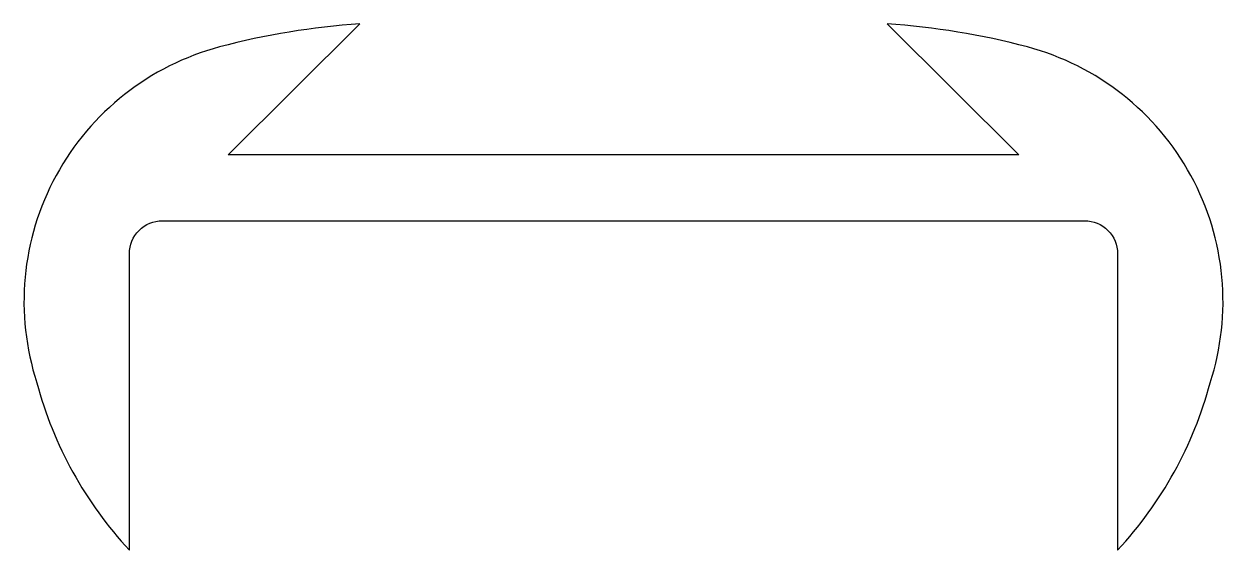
# Model space of a CAD drawing. Extents: x 945.5 to 963.7, y 782.8 to 790.8.
import ezdxf

# ---------------------------------------------------------------- set-up
doc = ezdxf.new("R2010")
doc.units = 0
doc.layers.add('ANA', color=220, linetype='CONTINUOUS')

msp = doc.modelspace()

# ---------------------------------------------------------------- linework, layer by layer
at = {"layer": 'ANA', "color": 0}
msp.add_lwpolyline([(954.598, 788.82), (948.598, 788.82), (950.598, 790.807, 0.049187), (948.467, 790.458, 0.429801), (945.693, 785.359, 0.122755), (947.098, 782.82), (947.098, 787.32, -0.414214), (947.598, 787.82), (954.598, 787.82), (961.598, 787.82, -0.414214), (962.098, 787.32), (962.098, 782.82, 0.122755), (963.503, 785.359, 0.429801), (960.728, 790.458, 0.049187), (958.598, 790.807), (960.598, 788.82)], format="xyb", close=True, dxfattribs=at)

doc.saveas('drawing.dxf')
